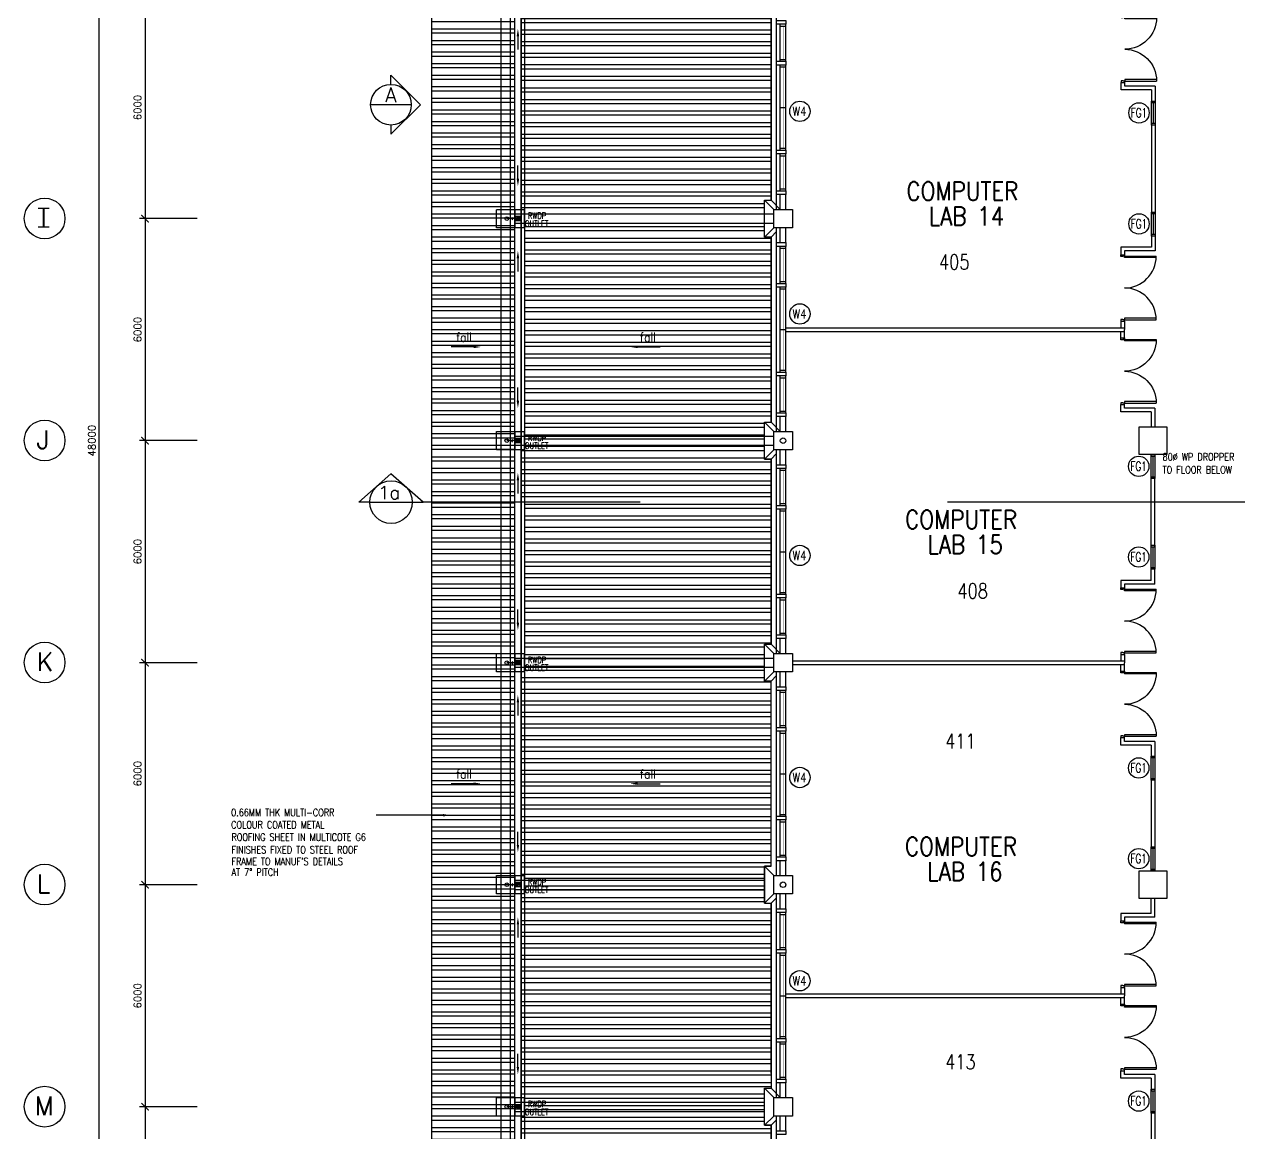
# Model space of a CAD drawing. Extents: x 2266480 to 2405436, y -858634 to -757865.
# Drawn here: x 2320012 to 2352833, y -833124 to -803174 of the extents above; entities that cross this region are included whole.
import ezdxf

# ---------------------------------------------------------------- set-up
doc = ezdxf.new("R2010")
doc.units = 0
doc.header["$LTSCALE"] = 10
doc.header["$MEASUREMENT"] = 0
doc.linetypes.add('DIVIDE', pattern=[1.25, 0.5, -0.25, 0, -0.25, 0, -0.25])
doc.linetypes.add('HIDDEN', pattern=[0.375, 0.25, -0.125])
doc.layers.get('0').update_dxf_attribs({"linetype": 'CONTINUOUS'})
doc.layers.get('DEFPOINTS').update_dxf_attribs({"linetype": 'CONTINUOUS'})
for name, color, linetype in [('AR', 7, 'CONTINUOUS'), ('BEAM', 1, 'HIDDEN'), ('COL', 3, 'CONTINUOUS'), ('DIM', 7, 'CONTINUOUS'), ('DR', 7, 'CONTINUOUS'), ('FFL', 7, 'CONTINUOUS'), ('FG-T', 7, 'CONTINUOUS'), ('FIT', 5, 'CONTINUOUS'), ('FLASH', 35, 'CONTINUOUS'), ('GRID-T', 7, 'CONTINUOUS'), ('hatch', 7, 'CONTINUOUS'), ('LINE', 7, 'CONTINUOUS'), ('partition', 7, 'CONTINUOUS'), ('PIPE', 5, 'DIVIDE'), ('ROOF', 7, 'CONTINUOUS'), ('RWDP', 145, 'CONTINUOUS'), ('SPEC', 7, 'CONTINUOUS'), ('stair', 7, 'CONTINUOUS'), ('T25', 7, 'CONTINUOUS'), ('T50', 4, 'CONTINUOUS'), ('WALL', 2, 'CONTINUOUS'), ('WIN', 5, 'CONTINUOUS'), ('WIN-T', 7, 'CONTINUOUS'), ('WP', 50, 'DIVIDE')]:
    doc.layers.add(name, color=color, linetype=linetype)
doc.styles.add('125', font='romans.shx', dxfattribs={"width": 0.9, "height": 225})
doc.styles.add('DIMTEXT', font='romans.shx', dxfattribs={"width": 0.8, "height": 400})
doc.styles.add('ROMANS', font='romans')
doc.styles.get("Standard").update_dxf_attribs({"font": 'ROMANS.SHX'})
doc.dimstyles.new('STANDARD$0', dxfattribs={"dimscale": 0, "dimtxt": 8, "dimasz": 6, "dimexe": 1, "dimexo": 1, "dimgap": 3, "dimtad": 1, "dimdec": 0, "dimlfac": -1, "dimrnd": 1, "dimzin": 0, "dimdsep": 46, "dimtxsty": 'Standard', "dimcen": 0, "dimclrd": 5, "dimclre": 250, "dimadec": 0, "dimazin": 0, "dimtfac": 1, "dimtdec": 4, "dimtofl": 0, "dimtmove": 0, "dimatfit": 3, "dimfxl": 1, "dimtolj": 1, "dimtzin": 0, "dimarcsym": 0})
pattern_1 = [(0, (0, 0), (1e-13, 312.5), []), (0, (110.5, 110.5), (1e-13, 312.5), [])]

# ---------------------------------------------------------------- blocks, each defined once
blk = doc.blocks.new('FG')
at = {"layer": 'LINE', "linetype": 'Continuous'}
for points in [[(0, 0), (50, 0), (50, 100), (0, 100)], [(600, 0), (650, 0), (650, 100), (600, 100)]]:
    blk.add_lwpolyline(points, close=True, dxfattribs=at)
at = {"layer": 'LINE', "color": 5, "linetype": 'Continuous'}
for points in [[(600, 100), (50, 100)], [(50, 0), (600, 0)]]:
    blk.add_lwpolyline(points, dxfattribs=at)
at = {"layer": 'LINE', "color": 1, "linetype": 'Continuous'}
blk.add_lwpolyline([(50, 50), (600, 50)], dxfattribs=at)
blk = doc.blocks.new('_ARCHTICK')
at = {"color": 0, "linetype": 'ByBlock', "const_width": 0.15}
blk.add_lwpolyline([(-0.5, -0.5), (0.5, 0.5)], dxfattribs=at)
blk = doc.blocks.new('*D72')
at = {"layer": 'DEFPOINTS', "color": 0, "transparency": 16777216}
for p in [(2324834, -802424), (2323275, -808424), (2324834, -808424)]:
    blk.add_point(p, dxfattribs=at)
at = {"layer": 'DIM', "color": 7, "lineweight": -2, "transparency": 16777216}
for p, q in [((2324684, -802424), (2323125, -802424)), ((2323275, -802274), (2323275, -808574)), ((2324684, -808424), (2323125, -808424))]:
    blk.add_line(p, q, dxfattribs=at)
at = {"layer": 'DIM', "color": 7, "lineweight": -2, "transparency": 16777216, "xscale": 200, "yscale": 200, "zscale": 200}
for p, rotation in [((2323275, -802424), 90), ((2323275, -808424), 270)]:
    blk.add_blockref('_ARCHTICK', p, dxfattribs=dict(at, rotation=rotation))
at = {"layer": 'DIM', "color": 7, "transparency": 16777216, "insert": (2323075, -805424), "char_height": 200, "attachment_point": 5, "rotation": 90, "style": 'ROMANS'}
blk.add_mtext('\\A1;6000', dxfattribs=at)
blk = doc.blocks.new('*D73')
at = {"layer": 'DEFPOINTS', "color": 0, "transparency": 16777216}
for p in [(2324834, -808424), (2323275, -814424), (2324834, -814424)]:
    blk.add_point(p, dxfattribs=at)
at = {"layer": 'DIM', "color": 7, "lineweight": -2, "transparency": 16777216}
for p, q in [((2323275, -808274), (2323275, -814574)), ((2324684, -808424), (2323125, -808424)), ((2324684, -814424), (2323125, -814424))]:
    blk.add_line(p, q, dxfattribs=at)
at = {"layer": 'DIM', "color": 7, "lineweight": -2, "transparency": 16777216, "xscale": 200, "yscale": 200, "zscale": 200}
for p, rotation in [((2323275, -808424), 90), ((2323275, -814424), 270)]:
    blk.add_blockref('_ARCHTICK', p, dxfattribs=dict(at, rotation=rotation))
at = {"layer": 'DIM', "color": 7, "transparency": 16777216, "insert": (2323075, -811424), "char_height": 200, "attachment_point": 5, "rotation": 90, "style": 'ROMANS'}
blk.add_mtext('\\A1;6000', dxfattribs=at)
blk = doc.blocks.new('*D74')
at = {"layer": 'DEFPOINTS', "color": 0, "transparency": 16777216}
for p in [(2324834, -814424), (2323275, -820424), (2324834, -820424)]:
    blk.add_point(p, dxfattribs=at)
at = {"layer": 'DIM', "color": 7, "lineweight": -2, "transparency": 16777216}
for p, q in [((2323275, -814274), (2323275, -820574)), ((2324684, -814424), (2323125, -814424)), ((2324684, -820424), (2323125, -820424))]:
    blk.add_line(p, q, dxfattribs=at)
at = {"layer": 'DIM', "color": 7, "lineweight": -2, "transparency": 16777216, "xscale": 200, "yscale": 200, "zscale": 200}
for p, rotation in [((2323275, -814424), 90), ((2323275, -820424), 270)]:
    blk.add_blockref('_ARCHTICK', p, dxfattribs=dict(at, rotation=rotation))
at = {"layer": 'DIM', "color": 7, "transparency": 16777216, "insert": (2323075, -817424), "char_height": 200, "attachment_point": 5, "rotation": 90, "style": 'ROMANS'}
blk.add_mtext('\\A1;6000', dxfattribs=at)
blk = doc.blocks.new('*D75')
at = {"layer": 'DEFPOINTS', "color": 0, "transparency": 16777216}
for p in [(2324834, -820424), (2323275, -826424), (2324834, -826424)]:
    blk.add_point(p, dxfattribs=at)
at = {"layer": 'DIM', "color": 7, "lineweight": -2, "transparency": 16777216}
for p, q in [((2324684, -820424), (2323125, -820424)), ((2323275, -820274), (2323275, -826574)), ((2324684, -826424), (2323125, -826424))]:
    blk.add_line(p, q, dxfattribs=at)
at = {"layer": 'DIM', "color": 7, "lineweight": -2, "transparency": 16777216, "xscale": 200, "yscale": 200, "zscale": 200}
for p, rotation in [((2323275, -820424), 90), ((2323275, -826424), 270)]:
    blk.add_blockref('_ARCHTICK', p, dxfattribs=dict(at, rotation=rotation))
at = {"layer": 'DIM', "color": 7, "transparency": 16777216, "insert": (2323075, -823424), "char_height": 200, "attachment_point": 5, "rotation": 90, "style": 'ROMANS'}
blk.add_mtext('\\A1;6000', dxfattribs=at)
blk = doc.blocks.new('*D76')
at = {"layer": 'DEFPOINTS', "color": 0, "transparency": 16777216}
for p in [(2324834, -826424), (2323275, -832424), (2324834, -832424)]:
    blk.add_point(p, dxfattribs=at)
at = {"layer": 'DIM', "color": 7, "lineweight": -2, "transparency": 16777216}
for p, q in [((2324684, -826424), (2323125, -826424)), ((2323275, -826274), (2323275, -832574)), ((2324684, -832424), (2323125, -832424))]:
    blk.add_line(p, q, dxfattribs=at)
at = {"layer": 'DIM', "color": 7, "lineweight": -2, "transparency": 16777216, "xscale": 200, "yscale": 200, "zscale": 200}
for p, rotation in [((2323275, -826424), 90), ((2323275, -832424), 270)]:
    blk.add_blockref('_ARCHTICK', p, dxfattribs=dict(at, rotation=rotation))
at = {"layer": 'DIM', "color": 7, "transparency": 16777216, "insert": (2323075, -829424), "char_height": 200, "attachment_point": 5, "rotation": 90, "style": 'ROMANS'}
blk.add_mtext('\\A1;6000', dxfattribs=at)
blk = doc.blocks.new('*D77')
at = {"layer": 'DEFPOINTS', "color": 0, "transparency": 16777216}
for p in [(2324834, -832424), (2323275, -838424), (2324834, -838424)]:
    blk.add_point(p, dxfattribs=at)
at = {"layer": 'DIM', "color": 7, "lineweight": -2, "transparency": 16777216}
for p, q in [((2323275, -832274), (2323275, -838574)), ((2324684, -832424), (2323125, -832424)), ((2324684, -838424), (2323125, -838424))]:
    blk.add_line(p, q, dxfattribs=at)
at = {"layer": 'DIM', "color": 7, "lineweight": -2, "transparency": 16777216, "xscale": 200, "yscale": 200, "zscale": 200}
for p, rotation in [((2323275, -832424), 90), ((2323275, -838424), 270)]:
    blk.add_blockref('_ARCHTICK', p, dxfattribs=dict(at, rotation=rotation))
at = {"layer": 'DIM', "color": 7, "transparency": 16777216, "insert": (2323075, -835424), "char_height": 200, "attachment_point": 5, "rotation": 90, "style": 'ROMANS'}
blk.add_mtext('\\A1;6000', dxfattribs=at)
blk = doc.blocks.new('*D78')
at = {"layer": 'DEFPOINTS', "color": 0, "transparency": 16777216}
for p in [(2322038, -790424), (2324457, -790424), (2324457, -838424)]:
    blk.add_point(p, dxfattribs=at)
at = {"layer": 'DIM', "color": 7, "lineweight": -2, "transparency": 16777216}
for p, q in [((2322038, -838574), (2322038, -790274)), ((2324307, -790424), (2321888, -790424)), ((2324307, -838424), (2321888, -838424))]:
    blk.add_line(p, q, dxfattribs=at)
at = {"layer": 'DIM', "color": 7, "lineweight": -2, "transparency": 16777216, "xscale": 200, "yscale": 200, "zscale": 200}
for p, rotation in [((2322038, -790424), 90), ((2322038, -838424), 270)]:
    blk.add_blockref('_ARCHTICK', p, dxfattribs=dict(at, rotation=rotation))
at = {"layer": 'DIM', "color": 7, "transparency": 16777216, "insert": (2321838, -814424), "char_height": 200, "attachment_point": 5, "rotation": 90, "style": 'ROMANS'}
blk.add_mtext('\\A1;48000', dxfattribs=at)
blk = doc.blocks.new('D1800-A')
at = {"layer": 'DR'}
for p, q in [((0, 0), (100, 0)), ((0, -50), (0, 0)), ((100, 0), (100, -40)), ((60, -50), (0, -50)), ((100, -40), (60, -40)), ((60, -40), (60, -50)), ((100, -40), (960, -40)), ((100, -80), (100, -40)), ((959, -80), (100, -80)), ((60, -1750), (0, -1750)), ((0, -1750), (0, -1800)), ((0, -1800), (100, -1800)), ((60, -1760), (60, -1750)), ((100, -1760), (60, -1760)), ((959, -1720), (100, -1720)), ((100, -1720), (100, -1760)), ((100, -1760), (960, -1760)), ((100, -1800), (100, -1760))]:
    blk.add_line(p, q, dxfattribs=at)
for centre, start, end in [((100, -40), 270.0001, 0), ((100, -1760), 0, 90)]:
    blk.add_arc(centre, 860, start, end, dxfattribs=at)
blk = doc.blocks.new('100FT')
at = {"layer": 'PIPE', "linetype": 'Continuous'}
blk.add_circle((0, 0), 50, dxfattribs=at)
at = {"layer": 'WP', "linetype": 'Continuous'}
for p, q in [((-37, 34), (37, 34)), ((-50, -3), (50, -3)), ((-34, -37), (34, -37))]:
    blk.add_line(p, q, dxfattribs=at)
blk = doc.blocks.new('A$C7CE3714C')
at = {"layer": 'FIT'}
blk.add_lwpolyline([(0, 0), (126, 0), (126, 126), (0, 126)], close=True, dxfattribs=at)
at = {"layer": 'FIT', "xscale": -1}
blk.add_blockref('100FT', (63, 66), dxfattribs=at)

msp = doc.modelspace()

# ---------------------------------------------------------------- hatches: boundary and pattern name
at = {"layer": 'hatch'}
h = msp.add_hatch(dxfattribs=at)
h.set_pattern_fill('STEEL', color=0, scale=2500, angle=315, style=0)
h.set_pattern_definition([(0, (-93844.1, -845907), (1e-13, 312.5), []), (0, (-93733.62, -845796.5), (1e-13, 312.5), [])])
h.paths.add_polyline_path([(2333269.4, -790674.1), (2332769.4, -790674.1), (2332769.4, -790574.1), (2331019.4, -790574.1), (2331019.4, -838674.1), (2333269.4, -838674.1)])
h = msp.add_hatch(dxfattribs=at)
h.set_pattern_fill('STEEL', color=0, scale=2500, angle=315, style=0)
h.set_pattern_definition(pattern_1)
h.paths.add_polyline_path([(2337081.9, -796549.1), (2333543.5, -796549.1), (2333543.5, -802299.1), (2337081.9, -802299.1)])
h.paths.add_polyline_path([(2337081.9, -802299.1), (2340019.4, -802299.1), (2340019.4, -801924.1), (2340194.4, -801924.1), (2340194.4, -796924.1), (2340019.4, -796924.1), (2340019.4, -796549.1), (2337081.9, -796549.1)])
h.paths.add_polyline_path([(2337081.9, -802299.1), (2337081.9, -802424.1), (2340019.4, -802424.1), (2340019.4, -802299.1)])
h.paths.add_polyline_path([(2340019.4, -802549.1), (2340019.4, -802424.1), (2337081.9, -802424.1), (2337081.9, -802549.1)])
h.paths.add_polyline_path([(2333543.5, -802424.1), (2333543.5, -802549.1), (2337081.9, -802549.1), (2337081.9, -802424.1)])
h.paths.add_polyline_path([(2333543.5, -802299.1), (2333543.5, -802424.1), (2337081.9, -802424.1), (2337081.9, -802299.1)])
h.paths.add_polyline_path([(2333543.5, -802549.1), (2333543.5, -808299.1), (2337081.9, -808299.1), (2337081.9, -802549.1)])
h.paths.add_polyline_path([(2337081.9, -802549.1), (2337081.9, -808299.1), (2340019.4, -808299.1), (2340019.4, -807924.1), (2340194.4, -807924.1), (2340194.4, -802924.1), (2340019.4, -802924.1), (2340019.4, -802549.1)])
h.paths.add_polyline_path([(2333543.5, -802549.1), (2333519.4, -802549.1), (2333519.4, -802674.1), (2333441.4, -802674.1), (2333441.4, -808174.1), (2333519.4, -808174.1), (2333519.4, -808299.1), (2333543.5, -808299.1)])
h.paths.add_polyline_path([(2333543.5, -796549.1), (2333519.4, -796549.1), (2333519.4, -796674.1), (2333441.4, -796674.1), (2333441.4, -802174.1), (2333519.4, -802174.1), (2333519.4, -802299.1), (2333543.5, -802299.1)])
h.paths.add_polyline_path([(2333603.6, -802475.8), (2334141.9, -802475.8), (2334141.9, -802220.8), (2333603.6, -802220.8)], flags=9)
h.paths.add_polyline_path([(2333515.9, -796688.8), (2334212.9, -796688.8), (2334212.9, -796433.8), (2333515.9, -796433.8)], flags=9)
h.paths.add_polyline_path([(2336608.5, -798998), (2337148.4, -798998), (2337148.4, -798623), (2336608.5, -798623)], flags=9)
h.paths.add_polyline_path([(2333515.9, -802688.8), (2334212.9, -802688.8), (2334212.9, -802433.8), (2333515.9, -802433.8)], flags=9)
h.paths.add_polyline_path([(2333603.6, -808475.8), (2334141.9, -808475.8), (2334141.9, -808220.8), (2333603.6, -808220.8)], flags=9)
h = msp.add_hatch(dxfattribs=at)
h.set_pattern_fill('STEEL', color=0, scale=2500, angle=315, style=0)
h.set_pattern_definition(pattern_1)
h.paths.add_polyline_path([(2337081.9, -808549.1), (2333543.5, -808549.1), (2333543.5, -814299.1), (2337081.9, -814299.1)])
h.paths.add_polyline_path([(2337081.9, -814299.1), (2340019.4, -814299.1), (2340019.4, -813924.1), (2340194.4, -813924.1), (2340194.4, -808924.1), (2340019.4, -808924.1), (2340019.4, -808549.1), (2337081.9, -808549.1)])
h.paths.add_polyline_path([(2340019.4, -814424.1), (2340019.4, -814299.1), (2337081.9, -814299.1), (2337081.9, -814424.1)])
h.paths.add_polyline_path([(2337081.9, -814424.1), (2337081.9, -814299.1), (2333543.5, -814299.1), (2333543.5, -814424.1)])
h.paths.add_polyline_path([(2337081.9, -814549.1), (2337081.9, -814424.1), (2333543.5, -814424.1), (2333543.5, -814549.1)])
h.paths.add_polyline_path([(2340019.4, -814549.1), (2340019.4, -814424.1), (2337081.9, -814424.1), (2337081.9, -814549.1)])
h.paths.add_polyline_path([(2337081.9, -820299.1), (2340019.4, -820299.1), (2340019.4, -819924.1), (2340194.4, -819924.1), (2340194.4, -814924.1), (2340019.4, -814924.1), (2340019.4, -814549.1), (2337081.9, -814549.1)])
h.paths.add_polyline_path([(2333543.5, -814549.1), (2333543.5, -820299.1), (2337081.9, -820299.1), (2337081.9, -814549.1)])
h.paths.add_polyline_path([(2333543.5, -814549.1), (2333519.4, -814549.1), (2333519.4, -814674.1), (2333441.4, -814674.1), (2333441.4, -816086.9), (2333543.5, -816086.9)])
h.paths.add_polyline_path([(2333543.5, -820299.1), (2333543.5, -820424.1), (2337081.9, -820424.1), (2337081.9, -820299.1)])
h.paths.add_polyline_path([(2333543.5, -820424.1), (2333543.5, -820549.1), (2337081.9, -820549.1), (2337081.9, -820424.1)])
h.paths.add_polyline_path([(2340019.4, -820549.1), (2340019.4, -820424.1), (2337081.9, -820424.1), (2337081.9, -820549.1)])
h.paths.add_polyline_path([(2337081.9, -820299.1), (2337081.9, -820424.1), (2340019.4, -820424.1), (2340019.4, -820299.1)])
h.paths.add_polyline_path([(2333603.6, -814475.8), (2334141.9, -814475.8), (2334141.9, -814220.8), (2333603.6, -814220.8)], flags=9)
h.paths.add_polyline_path([(2333515.9, -808688.8), (2334212.9, -808688.8), (2334212.9, -808433.8), (2333515.9, -808433.8)], flags=9)
h.paths.add_polyline_path([(2336608.5, -811818.3), (2337148.4, -811818.3), (2337148.4, -811443.3), (2336608.5, -811443.3)], flags=9)
h.paths.add_polyline_path([(2333515.9, -814688.8), (2334212.9, -814688.8), (2334212.9, -814433.8), (2333515.9, -814433.8)], flags=9)
h.paths.add_polyline_path([(2333603.6, -820475.8), (2334141.9, -820475.8), (2334141.9, -820220.8), (2333603.6, -820220.8)], flags=9)
h.paths.add_polyline_path([(2333515.9, -820688.8), (2334212.9, -820688.8), (2334212.9, -820433.8), (2333515.9, -820433.8)], flags=9)
h = msp.add_hatch(dxfattribs=at)
h.set_pattern_fill('STEEL', color=0, scale=2500, angle=315, style=0)
h.set_pattern_definition(pattern_1)
h.paths.add_polyline_path([(2337081.9, -820549.1), (2333543.5, -820549.1), (2333543.5, -826299.1), (2337081.9, -826299.1)])
h.paths.add_polyline_path([(2340194.4, -820924.1), (2340019.4, -820924.1), (2340019.4, -820549.1), (2337081.9, -820549.1), (2337081.9, -826299.1), (2340019.4, -826299.1), (2340019.4, -825924.1), (2340194.4, -825924.1)])
h.paths.add_polyline_path([(2333543.5, -820549.1), (2333519.4, -820549.1), (2333519.4, -820674.1), (2333441.4, -820674.1), (2333441.4, -826174.1), (2333519.4, -826174.1), (2333519.4, -826299.1), (2333543.5, -826299.1)])
h.paths.add_polyline_path([(2333543.5, -826299.1), (2333543.5, -826424.1), (2337081.9, -826424.1), (2337081.9, -826299.1)])
h.paths.add_polyline_path([(2337081.9, -826549.1), (2337081.9, -826424.1), (2333543.5, -826424.1), (2333543.5, -826549.1)])
h.paths.add_polyline_path([(2337081.9, -826424.1), (2337081.9, -826549.1), (2340019.4, -826549.1), (2340019.4, -826424.1)])
h.paths.add_polyline_path([(2340019.4, -826424.1), (2340019.4, -826299.1), (2337081.9, -826299.1), (2337081.9, -826424.1)])
h.paths.add_polyline_path([(2337081.9, -832299.1), (2340019.4, -832299.1), (2340019.4, -831924.1), (2340194.4, -831924.1), (2340194.4, -826924.1), (2340019.4, -826924.1), (2340019.4, -826549.1), (2337081.9, -826549.1)])
h.paths.add_polyline_path([(2333543.5, -826549.1), (2333543.5, -832299.1), (2337081.9, -832299.1), (2337081.9, -826549.1)])
h.paths.add_polyline_path([(2333543.5, -826549.1), (2333519.4, -826549.1), (2333519.4, -826674.1), (2333441.4, -826674.1), (2333441.4, -832174.1), (2333519.4, -832174.1), (2333519.4, -832299.1), (2333543.5, -832299.1)])
h.paths.add_polyline_path([(2337081.9, -832424.1), (2337081.9, -832299.1), (2333543.5, -832299.1), (2333543.5, -832424.1)])
h.paths.add_polyline_path([(2340019.4, -832424.1), (2340019.4, -832299.1), (2337081.9, -832299.1), (2337081.9, -832424.1)])
h.paths.add_polyline_path([(2337081.9, -832424.1), (2337081.9, -832549.1), (2340019.4, -832549.1), (2340019.4, -832424.1)])
h.paths.add_polyline_path([(2337081.9, -832549.1), (2337081.9, -832424.1), (2333543.5, -832424.1), (2333543.5, -832549.1)])
h.paths.add_polyline_path([(2333603.6, -826475.8), (2334141.9, -826475.8), (2334141.9, -826220.8), (2333603.6, -826220.8)], flags=9)
h.paths.add_polyline_path([(2333515.9, -820688.8), (2334212.9, -820688.8), (2334212.9, -820433.8), (2333515.9, -820433.8)], flags=9)
h.paths.add_polyline_path([(2336608.5, -823620), (2337148.4, -823620), (2337148.4, -823245), (2336608.5, -823245)], flags=9)
h.paths.add_polyline_path([(2333515.9, -826688.8), (2334212.9, -826688.8), (2334212.9, -826433.8), (2333515.9, -826433.8)], flags=9)
h.paths.add_polyline_path([(2333603.6, -832475.8), (2334141.9, -832475.8), (2334141.9, -832220.8), (2333603.6, -832220.8)], flags=9)
h.paths.add_polyline_path([(2333515.9, -832688.8), (2334212.9, -832688.8), (2334212.9, -832433.8), (2333515.9, -832433.8)], flags=9)
h = msp.add_hatch(dxfattribs=at)
h.set_pattern_fill('STEEL', color=0, scale=2500, angle=315, style=0)
h.set_pattern_definition(pattern_1)
h.paths.add_polyline_path([(2337081.9, -832549.1), (2333543.5, -832549.1), (2333543.5, -836345.2), (2337081.9, -836345.2)])
h.paths.add_polyline_path([(2337081.9, -836345.2), (2340194.4, -836345.2), (2340194.4, -832924.1), (2340019.4, -832924.1), (2340019.4, -832549.1), (2337081.9, -832549.1)])
h.paths.add_polyline_path([(2337081.9, -836345.2), (2337081.9, -838424.1), (2340019.4, -838424.1), (2340019.4, -837924.1), (2340194.4, -837924.1), (2340194.4, -836345.2)])
h.paths.add_polyline_path([(2333543.5, -836345.2), (2333543.5, -838424.1), (2337081.9, -838424.1), (2337081.9, -836345.2)])
h.paths.add_polyline_path([(2333543.5, -836345.2), (2333441.4, -836345.2), (2333441.4, -838174.1), (2333519.4, -838174.1), (2333519.4, -838424.1), (2333543.5, -838424.1)])
h.paths.add_polyline_path([(2333543.5, -832549.1), (2333519.4, -832549.1), (2333519.4, -832674.1), (2333441.4, -832674.1), (2333441.4, -836345.2), (2333543.5, -836345.2)])
h.paths.add_polyline_path([(2333515.9, -832688.8), (2334212.9, -832688.8), (2334212.9, -832433.8), (2333515.9, -832433.8)], flags=9)
h.paths.add_polyline_path([(2336608.5, -834555.2), (2337148.4, -834555.2), (2337148.4, -834180.2), (2336608.5, -834180.2)], flags=9)

# ---------------------------------------------------------------- linework, layer by layer
at = {"color": 0}
for p, q in [((2340344.4, -808174.1), (2340344.4, -802674.1)), ((2349652.4, -804949.1), (2349652.4, -804749.1)), ((2349752.4, -804849.1), (2349752.4, -804751)), ((2340344.4, -814174.1), (2340344.4, -808674.1)), ((2349644.4, -809199.1), (2349644.4, -809399.1)), ((2349744.4, -809299.1), (2349744.4, -809397.2)), ((2349644.4, -813649.1), (2349644.4, -813449.1)), ((2349744.4, -813549.1), (2349744.4, -813451)), ((2340344.4, -820174.1), (2340344.4, -814674.1)), ((2349644.4, -818199.1), (2349644.4, -818399.1)), ((2349744.4, -818299.1), (2349744.4, -818397.2)), ((2340344.4, -826174.1), (2340344.4, -820674.1)), ((2349644.4, -822649.1), (2349644.4, -822449.1)), ((2349744.4, -822549.1), (2349744.4, -822451)), ((2340344.4, -832174.1), (2340344.4, -826674.1)), ((2349644.4, -827199.1), (2349644.4, -827399.1)), ((2349744.4, -827299.1), (2349744.4, -827397.2)), ((2349644.4, -831649.1), (2349644.4, -831449.1)), ((2349744.4, -831549.1), (2349744.4, -831451)), ((2340344.4, -838174.1), (2340344.4, -832674.1))]:
    msp.add_line(p, q, dxfattribs=at)
at = {"layer": 'AR', "color": 0}
for p, q in [((2329921.2, -804797.4), (2329921.2, -804550.5)), ((2329921.2, -804550.5), (2330718.2, -805347.4)), ((2330471.2, -805347.4), (2329371.2, -805347.4)), ((2329921.2, -806144.4), (2330718.2, -805347.4)), ((2329921.2, -805897.4), (2329921.2, -806144.4)), ((2329053.7, -816086.9), (2329921.2, -815324.6)), ((2330788.7, -816086.9), (2329921.2, -815324.6)), ((2329348.8, -816086.9), (2329053.7, -816086.9)), ((2329348.8, -816086.9), (2330498.8, -816086.9)), ((2330498.8, -816086.9), (2330788.7, -816086.9)), ((2336660.2, -816086.9), (2330745.8, -816086.9)), ((2357637.1, -816086.9), (2344960, -816086.9))]:
    msp.add_line(p, q, dxfattribs=at)
for centre, radius in [((2329921.2, -805347.4), 550), ((2329923.8, -816086.9), 575)]:
    msp.add_circle(centre, radius, dxfattribs=at)
at = {"layer": 'BEAM', "color": 0}
for p, q in [((2333269.4, -808299.1), (2340269.4, -808299.1)), ((2333269.4, -808549.1), (2340269.4, -808549.1)), ((2333269.4, -814299.1), (2340269.4, -814299.1)), ((2333269.4, -814549.1), (2340269.4, -814549.1)), ((2333269.4, -820299.1), (2340269.4, -820299.1)), ((2333269.4, -820549.1), (2340269.4, -820549.1)), ((2333269.4, -826299.1), (2340019.4, -826299.1)), ((2333269.4, -826549.1), (2340019.4, -826549.1)), ((2333269.4, -832299.1), (2340019.4, -832299.1)), ((2333269.4, -832549.1), (2340019.4, -832549.1))]:
    msp.add_line(p, q, dxfattribs=at)
for points in [[(2332769.4, -808174.1), (2333269.4, -808174.1), (2333269.4, -808674.1), (2332769.4, -808674.1)], [(2332769.4, -808174.1), (2333519.4, -808174.1), (2333519.4, -808674.1), (2332769.4, -808674.1)], [(2332769.4, -814174.1), (2333269.4, -814174.1), (2333269.4, -814674.1), (2332769.4, -814674.1)], [(2332769.4, -814174.1), (2333519.4, -814174.1), (2333519.4, -814674.1), (2332769.4, -814674.1)], [(2332769.4, -820174.1), (2333269.4, -820174.1), (2333269.4, -820674.1), (2332769.4, -820674.1)], [(2332769.4, -820174.1), (2333519.4, -820174.1), (2333519.4, -820674.1), (2332769.4, -820674.1)], [(2332769.4, -826174.1), (2333269.4, -826174.1), (2333269.4, -826674.1), (2332769.4, -826674.1)], [(2332769.4, -826174.1), (2333519.4, -826174.1), (2333519.4, -826674.1), (2332769.4, -826674.1)], [(2332769.4, -832174.1), (2333269.4, -832174.1), (2333269.4, -832674.1), (2332769.4, -832674.1)], [(2332769.4, -832174.1), (2333519.4, -832174.1), (2333519.4, -832674.1), (2332769.4, -832674.1)]]:
    msp.add_lwpolyline(points, close=True, dxfattribs=at)
at = {"layer": 'COL', "color": 0}
for points in [[(2340269.4, -808174.1), (2340769.4, -808174.1), (2340769.4, -808674.1), (2340269.4, -808674.1)], [(2340269.4, -814174.1), (2340769.4, -814174.1), (2340769.4, -814674.1), (2340269.4, -814674.1)], [(2350144.4, -814049.1), (2350894.4, -814049.1), (2350894.4, -814799.1), (2350144.4, -814799.1)], [(2340269.4, -820174.1), (2340769.4, -820174.1), (2340769.4, -820674.1), (2340269.4, -820674.1)], [(2350144.4, -826049.1), (2350894.4, -826049.1), (2350894.4, -826799.1), (2350144.4, -826799.1)], [(2340269.4, -826174.1), (2340769.4, -826174.1), (2340769.4, -826674.1), (2340269.4, -826674.1)], [(2340269.4, -832174.1), (2340769.4, -832174.1), (2340769.4, -832674.1), (2340269.4, -832674.1)]]:
    msp.add_lwpolyline(points, close=True, dxfattribs=at)
at = {"layer": 'DR', "color": 0}
for p, q in [((2350469.4, -831649.1), (2350469.4, -831999.1)), ((2350569.4, -831549.1), (2350569.4, -831999.1)), ((2350469.4, -832549.1), (2350469.4, -834914.7)), ((2350569.4, -832549.1), (2350569.4, -834924.1))]:
    msp.add_line(p, q, dxfattribs=at)
at = {"layer": 'FG-T', "color": 0}
for centre in [(2350137.7, -805568.7), (2350137.7, -808568.7), (2350129.7, -815118.7), (2350129.7, -817568.7), (2350129.7, -823268.7), (2350129.7, -825718.7), (2350129.7, -832268.7)]:
    msp.add_circle(centre, 275, dxfattribs=at)
at = {"layer": 'FLASH', "color": 0}
for p, q in [((2340194.4, -802924.1), (2340194.4, -807924.1)), ((2340019.4, -807924.1), (2340269.4, -808174.1)), ((2340019.4, -807924.1), (2340194.4, -807924.1)), ((2340019.4, -808924.1), (2340019.4, -807924.1)), ((2340194.4, -807924.1), (2340444.4, -808174.1)), ((2340269.4, -808674.1), (2340019.4, -808924.1)), ((2340019.4, -808924.1), (2340194.4, -808924.1)), ((2340344.4, -808774.1), (2340194.4, -808924.1)), ((2340194.4, -808924.1), (2340194.4, -813924.1)), ((2340019.4, -813924.1), (2340269.4, -814174.1)), ((2340019.4, -813924.1), (2340194.4, -813924.1)), ((2340019.4, -814924.1), (2340019.4, -813924.1)), ((2340194.4, -813921.5), (2340444.4, -814174.1)), ((2340269.4, -814674.1), (2340019.4, -814924.1)), ((2340019.4, -814924.1), (2340194.4, -814924.1)), ((2340344.4, -814774.1), (2340194.4, -814924.1)), ((2340194.4, -814924.1), (2340194.4, -819924.1)), ((2340019.4, -819924.1), (2340269.4, -820174.1)), ((2340019.4, -819924.1), (2340194.4, -819924.1)), ((2340019.4, -820924.1), (2340019.4, -819924.1)), ((2340194.4, -819921.5), (2340444.4, -820174.1)), ((2340269.4, -820674.1), (2340019.4, -820924.1)), ((2340344.4, -820774.1), (2340194.4, -820924.1)), ((2340019.4, -820924.1), (2340194.4, -820924.1)), ((2340194.4, -825524.1), (2340194.4, -820924.1)), ((2340019.4, -825924.1), (2340269.4, -826174.1)), ((2340019.4, -825924.1), (2340194.4, -825924.1)), ((2340019.4, -826924.1), (2340019.4, -825924.1)), ((2340269.4, -826674.1), (2340019.4, -826924.1)), ((2340019.4, -826924.1), (2340194.4, -826924.1)), ((2340344.4, -826774.1), (2340194.4, -826924.1)), ((2340344.4, -826774.1), (2340194.4, -826924.1)), ((2340194.4, -831524.1), (2340194.4, -826924.1)), ((2340194.4, -827324.1), (2340194.4, -831924.1)), ((2340019.4, -831924.1), (2340269.4, -832174.1)), ((2340019.4, -831924.1), (2340194.4, -831924.1)), ((2340019.4, -832924.1), (2340019.4, -831924.1)), ((2340194.4, -831924.1), (2340444.4, -832174.1)), ((2340269.4, -832674.1), (2340019.4, -832924.1)), ((2340019.4, -832924.1), (2340194.4, -832924.1)), ((2340344.4, -832774.1), (2340194.4, -832924.1)), ((2340194.4, -832924.1), (2340194.4, -837924.1))]:
    msp.add_line(p, q, dxfattribs=at)
at = {"layer": 'GRID-T', "color": 0}
for p, q in [((2320389.7, -808145.3), (2320685.4, -808145.3)), ((2320389.7, -808648.3), (2320685.4, -808648.3))]:
    msp.add_line(p, q, dxfattribs=at)
for centre in [(2320561.9, -808420.2), (2320561.9, -814420.2), (2320561.9, -820420.2), (2320561.9, -826420.2), (2320561.9, -832420.2)]:
    msp.add_circle(centre, 550, dxfattribs=at)
at = {"layer": 'hatch', "color": 0}
msp.add_line((2340194.4, -826924.1), (2340194.4, -831924.1), dxfattribs=at)
for points in [[(2333269.4, -790674.1), (2332769.4, -790674.1), (2332769.4, -790574.1), (2331019.4, -790574.1), (2331019.4, -838674.1), (2333269.4, -838674.1), (2333269.4, -790674.1)], [(2340194.4, -825924.1), (2340019.4, -825924.1), (2340019.4, -826924.1), (2340194.4, -826924.1)]]:
    msp.add_lwpolyline(points, dxfattribs=at)
at = {"layer": 'hatch', "color": 0, "elevation": 0}
for points in [[(2339994.4, -790824.1), (2333441.4, -790824.1), (2333441.4, -838674.1), (2340019.4, -838674.1), (2340019.4, -837924.1), (2340194.4, -837924.1), (2340194.4, -832924.1), (2340019.4, -832924.1), (2340019.4, -831924.1), (2340194.4, -831924.1)], [(2340194.4, -825924.1), (2340194.4, -820924.1), (2340019.4, -820924.1), (2340019.4, -819924.1), (2340194.4, -819924.1), (2340194.4, -814924.1), (2340019.4, -814924.1), (2340019.4, -813924.1), (2340194.4, -813924.1), (2340194.4, -808924.1), (2340019.4, -808924.1), (2340019.4, -807924.1), (2340194.4, -807924.1), (2340194.4, -802924.1), (2340019.4, -802924.1), (2340019.4, -801924.1), (2340194.4, -801924.1), (2340194.4, -796924.1), (2340019.4, -796924.1), (2340019.4, -795924.1), (2340194.4, -795924.1), (2340194.4, -790999.1)]]:
    msp.add_lwpolyline(points, dxfattribs=at)
at = {"layer": 'LINE', "color": 0}
msp.add_line((2331331.7, -824546.5), (2329519.4, -824546.5), dxfattribs=at)
msp.add_solid([(2331331.7, -824513.2), (2331331.7, -824579.8), (2331531.7, -824546.5)], dxfattribs=at)
at = {"layer": 'partition', "color": 0}
for p, q in [((2340594.4, -804474.1), (2340594.4, -804374.1)), ((2350477.4, -804949.1), (2349652.4, -804949.1)), ((2350577.4, -804849.1), (2349752.4, -804849.1)), ((2350477.4, -804949.1), (2350477.4, -805299.1)), ((2350577.4, -804849.1), (2350577.4, -805299.1)), ((2350477.4, -805849.1), (2350477.4, -808299.1)), ((2350577.4, -805849.1), (2350577.4, -808299.1)), ((2350477.4, -808849.1), (2350477.4, -809199.1)), ((2350577.4, -808849.1), (2350577.4, -809299.1)), ((2350477.4, -809199.1), (2349644.4, -809199.1)), ((2350577.4, -809299.1), (2349744.4, -809299.1)), ((2340594.4, -811374.1), (2349744.4, -811374.1)), ((2340594.4, -811474.1), (2349744.4, -811474.1)), ((2350569.4, -813549.1), (2349744.4, -813549.1)), ((2350569.4, -813549.1), (2350569.4, -814049.1)), ((2350469.4, -813649.1), (2349644.4, -813649.1)), ((2350469.4, -813649.1), (2350469.4, -814049.1)), ((2350469.4, -817299.1), (2350469.4, -815449.1)), ((2350569.4, -817299.1), (2350569.4, -815449.1)), ((2350469.4, -818199.1), (2350469.4, -817849.1)), ((2350569.4, -818299.1), (2350569.4, -817849.1)), ((2350469.4, -818199.1), (2349644.4, -818199.1)), ((2350569.4, -818299.1), (2349744.4, -818299.1)), ((2340769.4, -820374.1), (2349744.4, -820374.1)), ((2340769.4, -820474.1), (2349744.4, -820474.1)), ((2350469.4, -822649.1), (2349644.4, -822649.1)), ((2350569.4, -822549.1), (2349744.4, -822549.1)), ((2350469.4, -822649.1), (2350469.4, -822999.1)), ((2350569.4, -822549.1), (2350569.4, -822999.1)), ((2350469.4, -823549.1), (2350469.4, -825399.1)), ((2350569.4, -823549.1), (2350569.4, -825399.1)), ((2350469.4, -827199.1), (2350469.4, -826799.1)), ((2350569.4, -827299.1), (2350569.4, -826799.1)), ((2350469.4, -827199.1), (2349644.4, -827199.1)), ((2350569.4, -827299.1), (2349744.4, -827299.1)), ((2340594.4, -829374.1), (2349744.4, -829374.1)), ((2340594.4, -829474.1), (2349744.4, -829474.1)), ((2350469.4, -831649.1), (2349644.4, -831649.1)), ((2350569.4, -831549.1), (2349744.4, -831549.1))]:
    msp.add_line(p, q, dxfattribs=at)
at = {"layer": 'ROOF', "color": 0}
for p, q in [((2331019.4, -790574.1), (2331019.4, -838674.1)), ((2333144.4, -790674.1), (2333144.4, -838174.1)), ((2333269.4, -838674.1), (2333269.4, -790674.1)), ((2333441.4, -838674.1, 0), (2333441.4, -790824.1, 0)), ((2333543.5, -838674.1, 0), (2333543.5, -790674.1))]:
    msp.add_line(p, q, dxfattribs=at)
at = {"layer": 'RWDP', "color": 0}
for p, q in [((2333352.4, -803496.8), (2333352.4, -803852.9)), ((2333352.4, -807346.3), (2333352.4, -806990.2)), ((2333356.3, -808424.1), (2333050.7, -808424.1)), ((2333352.4, -809496.8), (2333352.4, -809852.9)), ((2333352.4, -813346.3), (2333352.4, -812990.2)), ((2333356.3, -814424.1), (2333050.7, -814424.1)), ((2333352.4, -815496.8), (2333352.4, -815852.9)), ((2333352.4, -819346.3), (2333352.4, -818990.2)), ((2333356.3, -820424.1), (2333050.7, -820424.1)), ((2333352.4, -821496.8), (2333352.4, -821852.9)), ((2333352.4, -825346.3), (2333352.4, -824990.2)), ((2333356.3, -826424.1), (2333050.7, -826424.1)), ((2333352.4, -827496.8), (2333352.4, -827852.9)), ((2333352.4, -831346.3), (2333352.4, -830990.2)), ((2333356.3, -832424.1), (2333050.7, -832424.1))]:
    msp.add_line(p, q, dxfattribs=at)
for points in [[(2333214, -808461.8), (2333180.3, -808424.7), (2333215.5, -808392.9)], [(2333214, -814461.8), (2333180.3, -814424.7), (2333215.5, -814392.9)], [(2333214, -820461.8), (2333180.3, -820424.7), (2333215.5, -820392.9)], [(2333214, -826461.8), (2333180.3, -826424.7), (2333215.5, -826392.9)], [(2333214, -832461.8), (2333180.3, -832424.7), (2333215.5, -832392.9)]]:
    msp.add_lwpolyline(points, dxfattribs=at)
for centre, radius in [((2333050.7, -808424.1), 50), ((2333050.7, -814424.1), 50), ((2340519.4, -814425), 75), ((2333050.7, -820424.1), 50), ((2333050.7, -826424.1), 50), ((2340519.4, -826424.1), 75), ((2333050.7, -832424.1), 50)]:
    msp.add_circle(centre, radius, dxfattribs=at)
for points in [[(2333385.8, -803496.8), (2333319.1, -803496.8), (2333352.4, -803296.8)], [(2333385.8, -807346.3), (2333319.1, -807346.3), (2333352.4, -807546.3)], [(2333385.8, -809496.8), (2333319.1, -809496.8), (2333352.4, -809296.8)], [(2333385.8, -813346.3), (2333319.1, -813346.3), (2333352.4, -813546.3)], [(2333385.8, -815496.8), (2333319.1, -815496.8), (2333352.4, -815296.8)], [(2333385.8, -819346.3), (2333319.1, -819346.3), (2333352.4, -819546.3)], [(2333385.8, -821496.8), (2333319.1, -821496.8), (2333352.4, -821296.8)], [(2333385.8, -825346.3), (2333319.1, -825346.3), (2333352.4, -825546.3)], [(2333385.8, -827496.8), (2333319.1, -827496.8), (2333352.4, -827296.8)], [(2333385.8, -831346.3), (2333319.1, -831346.3), (2333352.4, -831546.3)]]:
    msp.add_solid(points, dxfattribs=at)
at = {"layer": 'SPEC', "color": 0}
for p, q in [((2332155.5, -811891.7), (2331545.5, -811891.7)), ((2336589.5, -811891.7), (2337199.5, -811891.7)), ((2332155.5, -823693.4), (2331545.5, -823693.4)), ((2336589.5, -823693.4), (2337199.5, -823693.4))]:
    msp.add_line(p, q, dxfattribs=at)
for points in [[(2332155.5, -811925), (2332155.5, -811858.4), (2332355.5, -811891.7)], [(2336589.5, -811925), (2336589.5, -811858.4), (2336389.5, -811891.7)], [(2332155.5, -823726.7), (2332155.5, -823660.1), (2332355.5, -823693.4)], [(2336589.5, -823726.7), (2336589.5, -823660.1), (2336389.5, -823693.4)]]:
    msp.add_solid(points, dxfattribs=at)
at = {"layer": 'stair', "color": 0}
for p, q in [((2349644.4, -811199.1), (2349644.4, -811374.1)), ((2349744.4, -811199.1), (2349744.4, -811424.1)), ((2349644.4, -811649.1), (2349644.4, -811474.1)), ((2349744.4, -811649.1), (2349744.4, -811424.1)), ((2349644.4, -820199.1), (2349644.4, -820374.1)), ((2349644.4, -820649.1), (2349644.4, -820474.1)), ((2349744.4, -820199.1), (2349744.4, -820424.1)), ((2349744.4, -820649.1), (2349744.4, -820424.1)), ((2349644.4, -829199.1), (2349644.4, -829374.1)), ((2349744.4, -829199.1), (2349744.4, -829424.1)), ((2349644.4, -829649.1), (2349644.4, -829474.1)), ((2349744.4, -829649.1), (2349744.4, -829424.1))]:
    msp.add_line(p, q, dxfattribs=at)
at = {"layer": 'WALL', "color": 0}
for p, q in [((2332894.4, -790674.1), (2332894.4, -838174.1)), ((2340444.4, -808174.1), (2340444.4, -807774.1)), ((2340594.4, -808174.1), (2340594.4, -807774.1)), ((2340444.4, -809074.1), (2340444.4, -808674.1)), ((2340594.4, -809074.1), (2340594.4, -808674.1)), ((2340444.4, -814174.1), (2340444.4, -813774.1)), ((2340594.4, -814174.1), (2340594.4, -813774.1)), ((2340444.4, -815074.1), (2340444.4, -814674.1)), ((2340594.4, -815074.1), (2340594.4, -814674.1)), ((2340444.4, -820174.1), (2340444.4, -819774.1)), ((2340594.4, -820174.1), (2340594.4, -819774.1)), ((2340444.4, -821074.1), (2340444.4, -820674.1)), ((2340594.4, -821074.1), (2340594.4, -820674.1)), ((2340444.4, -826174.1), (2340444.4, -825774.1)), ((2340594.4, -826174.1), (2340594.4, -825774.1)), ((2340444.4, -827074.1), (2340444.4, -826674.1)), ((2340594.4, -827074.1), (2340594.4, -826674.1)), ((2340444.4, -832174.1), (2340444.4, -831774.1)), ((2340594.4, -832174.1), (2340594.4, -831774.1)), ((2340444.4, -833074.1), (2340444.4, -832674.1)), ((2340594.4, -833074.1), (2340594.4, -832674.1))]:
    msp.add_line(p, q, dxfattribs=at)
for points in [[(2340344.4, -803074.1), (2340594.4, -803074.1), (2340594.4, -803174.1), (2340344.4, -803174.1)], [(2340344.4, -804174.1), (2340594.4, -804174.1), (2340594.4, -804274.1), (2340344.4, -804274.1)], [(2340344.4, -806574.1), (2340594.4, -806574.1), (2340594.4, -806674.1), (2340344.4, -806674.1)], [(2340344.4, -807674.1), (2340594.4, -807674.1), (2340594.4, -807774.1), (2340344.4, -807774.1)], [(2340344.4, -809074.1), (2340594.4, -809074.1), (2340594.4, -809174.1), (2340344.4, -809174.1)], [(2340344.4, -810174.1), (2340594.4, -810174.1), (2340594.4, -810274.1), (2340344.4, -810274.1)], [(2340344.4, -812574.1), (2340594.4, -812574.1), (2340594.4, -812674.1), (2340344.4, -812674.1)], [(2340344.4, -813674.1), (2340594.4, -813674.1), (2340594.4, -813774.1), (2340344.4, -813774.1)], [(2340344.4, -815074.1), (2340594.4, -815074.1), (2340594.4, -815174.1), (2340344.4, -815174.1)], [(2340344.4, -816174.1), (2340594.4, -816174.1), (2340594.4, -816274.1), (2340344.4, -816274.1)], [(2340344.4, -818574.1), (2340594.4, -818574.1), (2340594.4, -818674.1), (2340344.4, -818674.1)], [(2340344.4, -819674.1), (2340594.4, -819674.1), (2340594.4, -819774.1), (2340344.4, -819774.1)], [(2340344.4, -821074.1), (2340594.4, -821074.1), (2340594.4, -821174.1), (2340344.4, -821174.1)], [(2340344.4, -822174.1), (2340594.4, -822174.1), (2340594.4, -822274.1), (2340344.4, -822274.1)], [(2340344.4, -824574.1), (2340594.4, -824574.1), (2340594.4, -824674.1), (2340344.4, -824674.1)], [(2340344.4, -825674.1), (2340594.4, -825674.1), (2340594.4, -825774.1), (2340344.4, -825774.1)], [(2340344.4, -827074.1), (2340594.4, -827074.1), (2340594.4, -827174.1), (2340344.4, -827174.1)], [(2340344.4, -828174.1), (2340594.4, -828174.1), (2340594.4, -828274.1), (2340344.4, -828274.1)], [(2340344.4, -830574.1), (2340594.4, -830574.1), (2340594.4, -830674.1), (2340344.4, -830674.1)], [(2340344.4, -831674.1), (2340594.4, -831674.1), (2340594.4, -831774.1), (2340344.4, -831774.1)], [(2340344.4, -833074.1), (2340594.4, -833074.1), (2340594.4, -833174.1), (2340344.4, -833174.1)]]:
    msp.add_lwpolyline(points, close=True, dxfattribs=at)
at = {"layer": 'WIN', "color": 0}
for p, q in [((2340444.4, -804174.1), (2340444.4, -803174.1)), ((2340444.4, -803224.1), (2340594.4, -803224.1)), ((2340594.4, -804174.1), (2340594.4, -803174.1)), ((2340444.4, -804124.1), (2340594.4, -804124.1)), ((2340444.4, -806574.1), (2340444.4, -804274.1)), ((2340444.4, -804324.1), (2340594.4, -804324.1)), ((2340594.4, -806574.1), (2340594.4, -804274.1)), ((2340444.4, -805424.1), (2340594.4, -805424.1)), ((2340444.4, -806524.1), (2340594.4, -806524.1)), ((2340444.4, -807674.1), (2340444.4, -806674.1)), ((2340444.4, -806724.1), (2340594.4, -806724.1)), ((2340594.4, -807674.1), (2340594.4, -806674.1)), ((2340444.4, -807624.1), (2340594.4, -807624.1)), ((2340444.4, -810174.1), (2340444.4, -809174.1)), ((2340444.4, -809224.1), (2340594.4, -809224.1)), ((2340594.4, -810174.1), (2340594.4, -809174.1)), ((2340444.4, -810124.1), (2340594.4, -810124.1)), ((2340444.4, -812574.1), (2340444.4, -810274.1)), ((2340444.4, -810324.1), (2340594.4, -810324.1)), ((2340594.4, -812574.1), (2340594.4, -810274.1)), ((2340444.4, -811424.1), (2340594.4, -811424.1)), ((2340444.4, -812524.1), (2340594.4, -812524.1)), ((2340444.4, -813674.1), (2340444.4, -812674.1)), ((2340444.4, -812724.1), (2340594.4, -812724.1)), ((2340594.4, -813674.1), (2340594.4, -812674.1)), ((2340444.4, -813624.1), (2340594.4, -813624.1)), ((2340444.4, -816174.1), (2340444.4, -815174.1)), ((2340444.4, -815224.1), (2340594.4, -815224.1)), ((2340594.4, -816174.1), (2340594.4, -815174.1)), ((2340444.4, -816124.1), (2340594.4, -816124.1)), ((2340444.4, -818574.1), (2340444.4, -816274.1)), ((2340444.4, -816324.1), (2340594.4, -816324.1)), ((2340594.4, -818574.1), (2340594.4, -816274.1)), ((2340444.4, -817424.1), (2340594.4, -817424.1)), ((2340444.4, -818524.1), (2340594.4, -818524.1)), ((2340444.4, -819674.1), (2340444.4, -818674.1)), ((2340444.4, -818724.1), (2340594.4, -818724.1)), ((2340594.4, -819674.1), (2340594.4, -818674.1)), ((2340444.4, -819624.1), (2340594.4, -819624.1)), ((2340444.4, -822174.1), (2340444.4, -821174.1)), ((2340594.4, -822174.1), (2340594.4, -821174.1)), ((2340444.4, -821224.1), (2340594.4, -821224.1)), ((2340444.4, -822124.1), (2340594.4, -822124.1)), ((2340444.4, -824574.1), (2340444.4, -822274.1)), ((2340444.4, -822324.1), (2340594.4, -822324.1)), ((2340594.4, -824574.1), (2340594.4, -822274.1)), ((2340444.4, -823424.1), (2340594.4, -823424.1)), ((2340444.4, -824524.1), (2340594.4, -824524.1)), ((2340444.4, -825674.1), (2340444.4, -824674.1)), ((2340444.4, -824724.1), (2340594.4, -824724.1)), ((2340594.4, -825674.1), (2340594.4, -824674.1)), ((2340444.4, -825624.1), (2340594.4, -825624.1)), ((2340444.4, -828174.1), (2340444.4, -827174.1)), ((2340444.4, -827224.1), (2340594.4, -827224.1)), ((2340594.4, -828174.1), (2340594.4, -827174.1)), ((2340444.4, -828124.1), (2340594.4, -828124.1)), ((2340444.4, -830574.1), (2340444.4, -828274.1)), ((2340444.4, -828324.1), (2340594.4, -828324.1)), ((2340594.4, -830574.1), (2340594.4, -828274.1)), ((2340444.4, -829424.1), (2340594.4, -829424.1)), ((2340444.4, -830524.1), (2340594.4, -830524.1)), ((2340444.4, -831674.1), (2340444.4, -830674.1)), ((2340594.4, -831674.1), (2340594.4, -830674.1)), ((2340444.4, -830724.1), (2340594.4, -830724.1)), ((2340444.4, -831624.1), (2340594.4, -831624.1))]:
    msp.add_line(p, q, dxfattribs=at)
at = {"layer": 'WIN', "color": 0, "const_width": 10, "flags": 128}
for points in [[(2340519.4, -804124.1), (2340519.4, -803224.1)], [(2340519.4, -806524.1), (2340519.4, -804324.1)], [(2340519.4, -806724.1), (2340519.4, -807624.1)], [(2340519.4, -810124.1), (2340519.4, -809224.1)], [(2340519.4, -812524.1), (2340519.4, -810324.1)], [(2340519.4, -812724.1), (2340519.4, -813624.1)], [(2340519.4, -816124.1), (2340519.4, -815224.1)], [(2340519.4, -818524.1), (2340519.4, -816324.1)], [(2340519.4, -818724.1), (2340519.4, -819624.1)], [(2340519.4, -822124.1), (2340519.4, -821224.1)], [(2340519.4, -824524.1), (2340519.4, -822324.1)], [(2340519.4, -824724.1), (2340519.4, -825624.1)], [(2340519.4, -828124.1), (2340519.4, -827224.1)], [(2340519.4, -830524.1), (2340519.4, -828324.1)], [(2340519.4, -830724.1), (2340519.4, -831624.1)]]:
    msp.add_lwpolyline(points, dxfattribs=at)
at = {"layer": 'WIN-T', "color": 0}
for centre in [(2340973.5, -805526.2), (2340973.5, -811001.1), (2340973.5, -817526.2), (2340973.5, -823526.2), (2340973.5, -829019)]:
    msp.add_circle(centre, 275, dxfattribs=at)

# ---------------------------------------------------------------- block references
at = {"layer": 'LINE', "color": 0, "xscale": -1, "rotation": 270}
for p in [(2350477.4, -805899.1), (2350477.4, -808899.1), (2350469.4, -815449.1), (2350469.4, -817899.1), (2350469.4, -823599.1), (2350469.4, -826049.1), (2350469.4, -832599.1)]:
    msp.add_blockref('FG', p, dxfattribs=at)
at = {"layer": 'stair', "color": 0, "xscale": -1, "rotation": 180}
for p in [(2349652.4, -804749.1), (2349644.4, -813449.1), (2349644.4, -822449.1), (2349644.4, -831449.1)]:
    msp.add_blockref('D1800-A', p, dxfattribs=at)
at = {"layer": 'stair', "color": 0}
for p in [(2349644.4, -809399.1), (2349644.4, -818399.1), (2349644.4, -827399.1)]:
    msp.add_blockref('D1800-A', p, dxfattribs=at)
at = {"layer": 'T25', "color": 0, "xscale": -1, "rotation": 180}
for p in [(2333293.3, -808358.4), (2333293.3, -814358.4), (2333293.3, -820358.4), (2333293.3, -826358.4), (2333293.3, -832358.4)]:
    msp.add_blockref('A$C7CE3714C', p, dxfattribs=at)

# ---------------------------------------------------------------- texts
at = {"linetype": 'Continuous', "ltscale": 0.6, "style": 'DIMTEXT', "width": 0.8}
for s, p in [('405', (2344732.9, -809796.3)), ('408', (2345230.7, -818685.1)), ('411', (2344898.9, -822744.1)), ('413', (2344898.9, -831409))]:
    msp.add_text(s, height=400, dxfattribs=at).set_placement(p)
at = {"layer": 'AR', "color": 0, "style": 'ROMANS'}
for s, height, p in [('A', 400, (2329764.7, -805282.2)), ('1a', 350, (2329578.9, -816003.6))]:
    msp.add_text(s, height=height, dxfattribs=at).set_placement(p)
at = {"layer": 'FFL', "color": 0, "style": 'ROMANS', "width": 0.8}
for s, p in [('0.66MM THK MULTI-CORR ', (2325602.7, -824571.7)), ('COLOUR COATED METAL', (2325602.7, -824903.7)), ('ROOFING SHEET IN MULTICOTE G6', (2325611.4, -825237.8)), ('FINISHES FIXED TO STEEL ROOF', (2325611.4, -825577.4)), ("FRAME TO MANUF'S DETAILS", (2325611.4, -825894.2)), ('AT 7%%d PITCH', (2325611.4, -826184.2))]:
    msp.add_text(s, height=200, dxfattribs=at).set_placement(p)
at = {"layer": 'FG-T', "color": 0, "style": 'ROMANS', "width": 0.7}
for p in [(2349914.3, -805690.8), (2349914.3, -808690.8), (2349906.3, -815240.8), (2349906.3, -817690.8), (2349906.3, -823390.8), (2349906.3, -825840.8), (2349906.3, -832390.8)]:
    msp.add_text('FG1', height=250, dxfattribs=at).set_placement(p)
at = {"layer": 'GRID-T', "color": 0, "style": 'ROMANS'}
for s, p in [('I', (2320444, -808645.9)), ('J', (2320346.7, -814645.9)), ('K', (2320346.7, -820645.9)), ('L', (2320346.7, -826645.9)), ('M', (2320287.9, -832645.9))]:
    msp.add_text(s, height=500, dxfattribs=at).set_placement(p)
at = {"layer": 'RWDP', "color": 0, "style": 'ROMANS', "width": 0.7}
for s, p in [('RWDP', (2333623.4, -808433.3)), ('OUTLET', (2333541.4, -808646.3)), ('RWDP', (2333623.4, -814433.3)), ('OUTLET', (2333541.4, -814646.3)), ('OUTLET', (2333541.4, -820646.3)), ('RWDP', (2333623.4, -820433.3)), ('RWDP', (2333623.4, -826433.3)), ('OUTLET', (2333541.4, -826646.3)), ('RWDP', (2333623.4, -832433.3)), ('OUTLET', (2333541.4, -832646.3))]:
    msp.add_text(s, height=170, dxfattribs=at).set_placement(p)
at = {"layer": 'SPEC', "color": 0, "style": 'ROMANS', "width": 0.85}
for p in [(2331679.3, -811755.8), (2336650.8, -811755.8), (2331679.3, -823557.5), (2336650.8, -823557.5)]:
    msp.add_text('fall', height=250, dxfattribs=at).set_placement(p)
at = {"layer": 'T50', "color": 0, "style": 'ROMANS', "width": 0.85}
for s, p in [('COMPUTER', (2343853.5, -807930.7)), ('LAB 14', (2344453, -808606.4)), ('COMPUTER', (2343817.8, -816803.8)), ('LAB 15', (2344417.4, -817479.4)), ('COMPUTER', (2343812.9, -825639)), ('LAB 16', (2344412.4, -826314.6))]:
    msp.add_text(s, height=500, dxfattribs=at).set_placement(p)
at = {"layer": 'WIN-T', "color": 0, "style": 'ROMANS', "width": 0.8}
for p in [(2340772.8, -805652), (2340772.8, -811126.9), (2340772.8, -817652), (2340772.8, -823652), (2340772.8, -829144.8)]:
    msp.add_text('W4', height=250, dxfattribs=at).set_placement(p)
at = {"layer": 'WP', "color": 0, "style": '125', "width": 0.8}
for s, p in [('80%%C WP DROPPER', (2350775.8, -814965)), ('TO FLOOR BELOW', (2350775.8, -815309.9))]:
    msp.add_text(s, height=200, dxfattribs=at).set_placement(p)

# ---------------------------------------------------------------- dimensions: what is measured, and where the dimension line sits
at = {"layer": 'DIM', "color": 0}
for p1, p2, distance, picture, middle in [((2324456.8, -838424.1), (2324456.8, -790424.1), 2418.4, '*D78', (2321838.5, -814424.1)), ((2324833.8, -802424.1), (2324833.8, -808424.1), -1558.6, '*D72', (2323075.3, -805424.1)), ((2324833.8, -808424.1), (2324833.8, -814424.1), -1558.6, '*D73', (2323075.3, -811424.1)), ((2324833.8, -814424.1), (2324833.8, -820424.1), -1558.6, '*D74', (2323075.3, -817424.1)), ((2324833.8, -820424.1), (2324833.8, -826424.1), -1558.6, '*D75', (2323075.3, -823424.1)), ((2324833.8, -826424.1), (2324833.8, -832424.1), -1558.6, '*D76', (2323075.3, -829424.1)), ((2324833.8, -832424.1), (2324833.8, -838424.1), -1558.6, '*D77', (2323075.3, -835424.1))]:
    dim = msp.add_aligned_dim(p1=p1, p2=p2, distance=distance, dimstyle='STANDARD$0', override={"dimscale": 100, "dimtxt": 2, "dimasz": 2, "dimexe": 1.5, "dimexo": 1.5, "dimgap": 1, "dimtxsty": 'ROMANS', "dimblk": 'ARCHTICK', "dimdle": 1.5, "dimclrd": 7, "dimclre": 7, "dimclrt": 7, "dimtdec": 0, "dimtmove": 2}, dxfattribs=at)
    dim.commit()
    dim.dimension.update_dxf_attribs({"geometry": picture, "text_midpoint": middle})

doc.saveas('drawing.dxf')
